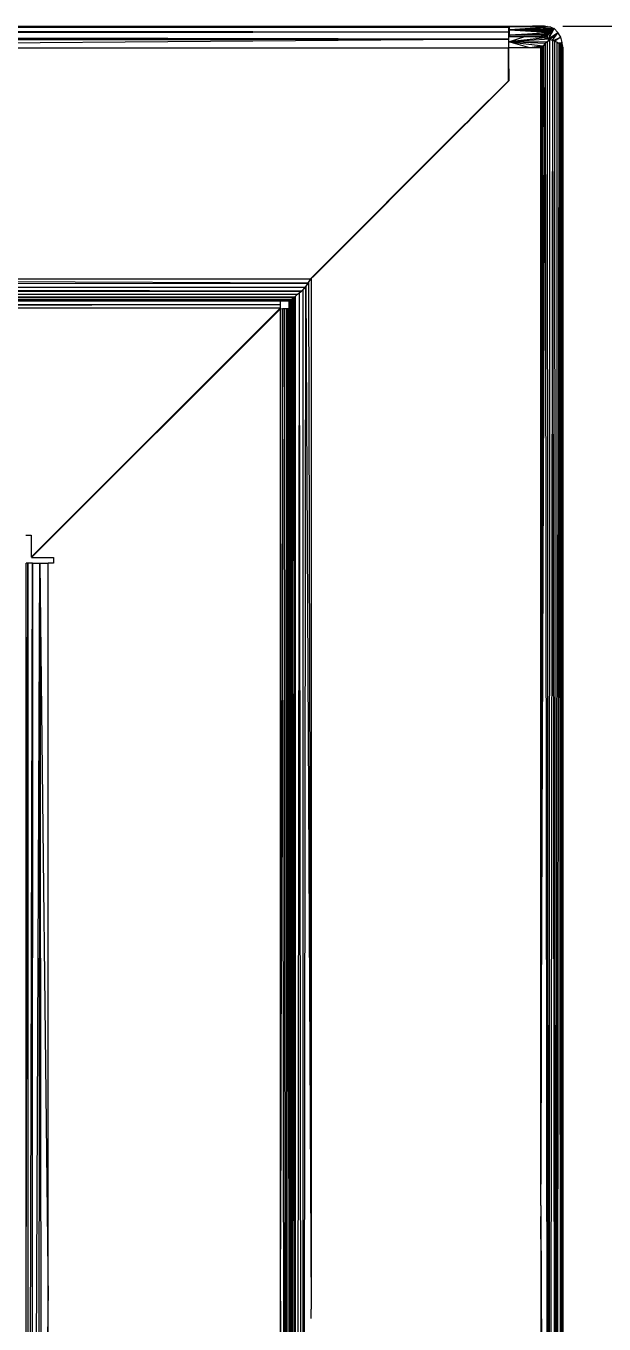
# Model space of a CAD drawing. Header units: inches. Extents: x 12 to 4610, y 8 to 3258.
# Drawn here: x 1593.1 to 1698.3, y 2408.3 to 2644.6 of the extents above; entities that cross this region are included whole.
import ezdxf

# ---------------------------------------------------------------- set-up
doc = ezdxf.new("R2010")
doc.units = ezdxf.units.IN
doc.header["$MEASUREMENT"] = 0

msp = doc.modelspace()

# ---------------------------------------------------------------- linework, layer by layer
for p, q in [((1680.92, 2644.43), (1235.46, 2644.59)), ((1235.46, 2644.12), (1680.92, 2644.43)), ((1235.46, 2644.43), (1680.92, 2644.43)), ((1235.46, 2644.03), (1680.92, 2643.59)), ((1235.46, 2643.59), (1680.92, 2643.59)), ((1235.46, 2643.04), (1680.92, 2643.59)), ((1680.92, 2642.26), (1235.46, 2642.9)), ((1542.58, 2644.63), (1680.92, 2644.63)), ((1542.58, 2644.63), (1680.92, 2644.43)), ((1680.92, 2644.63), (1681.12, 2644.61)), ((1680.92, 2644.63), (1680.92, 2644.43)), ((1680.92, 2644.43), (1680.92, 2643.59)), ((1680.92, 2643.59), (1680.92, 2642.62)), ((1681.02, 2642.62), (1680.92, 2642.62)), ((1680.92, 2642.62), (1680.92, 2642.26)), ((1681.02, 2641.75), (1683.93, 2642.73)), ((1681.02, 2642.62), (1681.02, 2642.73)), ((1681.02, 2642.73), (1681.12, 2642.73)), ((1681.02, 2641.75), (1681.02, 2642.62)), ((1687.45, 2644.64), (1681.12, 2644.51)), ((1681.12, 2644.61), (1687.45, 2644.64)), ((1681.12, 2644.51), (1681.12, 2644.61)), ((1688.05, 2644.57), (1681.12, 2644.51)), ((1688.65, 2644.42), (1681.12, 2644.51)), ((1681.12, 2643.92), (1681.12, 2644.51)), ((1688.65, 2644.42), (1681.12, 2643.92)), ((1689.24, 2644.16), (1681.12, 2643.92)), ((1681.12, 2643.92), (1688.95, 2644.07)), ((1688.67, 2643.96), (1681.12, 2643.92)), ((1687.81, 2643.44), (1681.12, 2643.92)), ((1681.12, 2642.94), (1681.12, 2643.92)), ((1681.12, 2643.92), (1688.03, 2643.61)), ((1681.12, 2643.92), (1687.92, 2643.53)), ((1681.12, 2643.92), (1688.4, 2643.84)), ((1685.98, 2643.76), (1681.12, 2643.92)), ((1686.03, 2643.82), (1681.12, 2643.92)), ((1681.12, 2642.94), (1687.81, 2643.44)), ((1687.71, 2643.34), (1681.12, 2642.94)), ((1681.12, 2642.94), (1687.54, 2643.14)), ((1687.15, 2642.94), (1681.12, 2642.94)), ((1681.12, 2642.94), (1681.12, 2642.73)), ((1681.12, 2642.73), (1683.93, 2642.73)), ((1687.63, 2642.46), (1683.93, 2642.73)), ((1683.93, 2642.73), (1686.84, 2642.73)), ((1686.03, 2643.82), (1685.98, 2643.76)), ((1686.53, 2643.75), (1685.98, 2643.76)), ((1686.59, 2643.8), (1686.03, 2643.82)), ((1686.59, 2643.8), (1686.53, 2643.75)), ((1687.16, 2643.72), (1686.53, 2643.75)), ((1687.23, 2643.79), (1686.59, 2643.8)), ((1686.84, 2642.73), (1686.92, 2642.7)), ((1686.92, 2642.7), (1687.15, 2642.94)), ((1686.92, 2642.7), (1687.11, 2642.64)), ((1687.41, 2642.92), (1687.11, 2642.64)), ((1687.11, 2642.64), (1687.43, 2642.53)), ((1687.18, 2642.96), (1687.15, 2642.94)), ((1687.23, 2643.79), (1687.16, 2643.72)), ((1687.21, 2643.72), (1687.16, 2643.72)), ((1687.54, 2643.14), (1687.18, 2642.96)), ((1687.41, 2642.92), (1687.18, 2642.96)), ((1687.21, 2643.72), (1687.28, 2643.79)), ((1687.92, 2643.7), (1687.21, 2643.72)), ((1687.28, 2643.79), (1687.23, 2643.79)), ((1688, 2643.77), (1687.28, 2643.79)), ((1687.54, 2643.14), (1687.41, 2642.92)), ((1687.41, 2642.92), (1687.72, 2642.81)), ((1687.72, 2642.81), (1687.43, 2642.53)), ((1687.45, 2644.64), (1688.05, 2644.57)), ((1687.53, 2642.49), (1687.8, 2642.76)), ((1687.71, 2643.34), (1687.54, 2643.14)), ((1687.72, 2642.81), (1687.54, 2643.14)), ((1687.81, 2643.44), (1687.71, 2643.34)), ((1687.71, 2643.34), (1687.72, 2642.81)), ((1688.03, 2643.61), (1687.72, 2642.81)), ((1687.72, 2642.81), (1687.92, 2643.53)), ((1687.81, 2643.44), (1687.72, 2642.81)), ((1687.72, 2642.81), (1687.8, 2642.76)), ((1688.01, 2642.63), (1687.79, 2642.41)), ((1687.8, 2642.76), (1688.01, 2642.97)), ((1687.8, 2642.76), (1688.01, 2642.63)), ((1687.92, 2643.53), (1687.81, 2643.44)), ((1688, 2643.77), (1687.92, 2643.7)), ((1688.15, 2643.69), (1687.92, 2643.7)), ((1688.03, 2643.61), (1687.92, 2643.53)), ((1688.27, 2643.77), (1688, 2643.77)), ((1688.01, 2642.63), (1688.67, 2643.96)), ((1688.03, 2643.61), (1688.01, 2642.97)), ((1688.01, 2642.63), (1688.16, 2643.11)), ((1688.01, 2642.63), (1688.11, 2643.06)), ((1688.06, 2643.01), (1688.01, 2642.63)), ((1688.01, 2642.97), (1688.06, 2643.01)), ((1688.01, 2642.97), (1688.01, 2642.63)), ((1688.01, 2642.63), (1688.27, 2642.39)), ((1688.15, 2643.69), (1688.03, 2643.61)), ((1688.05, 2644.57), (1688.65, 2644.42)), ((1688.15, 2643.69), (1688.06, 2643.01)), ((1688.06, 2643.01), (1688.11, 2643.06)), ((1688.11, 2643.06), (1688.27, 2643.77)), ((1688.11, 2643.06), (1688.16, 2643.11)), ((1688.27, 2643.77), (1688.15, 2643.69)), ((1688.16, 2643.11), (1688.4, 2643.84)), ((1688.27, 2642.39), (1689.24, 2644.16)), ((1688.67, 2643.96), (1688.27, 2642.39)), ((1688.4, 2643.84), (1688.27, 2643.77)), ((1688.27, 2642.39), (1688.82, 2643.75)), ((1688.27, 2642.39), (1689.93, 2643.48)), ((1688.67, 2643.96), (1688.4, 2643.84)), ((1688.56, 2642.17), (1689.93, 2643.48)), ((1688.65, 2644.42), (1689.24, 2644.16)), ((1688.95, 2644.07), (1688.67, 2643.96)), ((1688.82, 2643.75), (1689.24, 2644.16)), ((1688.82, 2643.75), (1688.95, 2644.07)), ((1689.93, 2643.48), (1688.87, 2642.06)), ((1689.24, 2644.16), (1688.95, 2644.07)), ((1689.08, 2641.98), (1690.45, 2642.63)), ((1689.93, 2643.48), (1689.24, 2644.16)), ((1690.45, 2642.63), (1689.39, 2641.86)), ((1690.45, 2642.63), (1689.93, 2643.48)), ((1690.75, 2641.66), (1690.45, 2642.63)), ((1690.83, 2644.61), (1953.58, 2644.64)), ((1235.46, 2642.25), (1680.92, 2642.26)), ((1235.46, 2641.55), (1680.92, 2642.26)), ((1680.92, 2642.26), (1473.42, 2640.65)), ((1473.42, 2640.65), (1680.92, 2640.65)), ((1680.92, 2642.26), (1680.92, 2640.65)), ((1680.92, 2636.71), (1680.92, 2640.65)), ((1687.63, 2642.46), (1681.02, 2641.75)), ((1688.4, 2642.22), (1681.02, 2641.75)), ((1681.02, 2641.75), (1688.03, 2641.83)), ((1684.82, 2640.67), (1681.02, 2641.75)), ((1681.02, 2640.69), (1681.02, 2641.75)), ((1681.02, 2641.75), (1687.25, 2641.05)), ((1687.64, 2641.44), (1681.02, 2641.75)), ((1684.82, 2640.67), (1681.02, 2640.69)), ((1681.02, 2636.81), (1681.02, 2640.69)), ((1687.25, 2641.05), (1684.82, 2640.67)), ((1687.05, 2640.85), (1684.82, 2640.67)), ((1685.53, 2640.7), (1684.82, 2640.67)), ((1685.5, 2640.67), (1684.82, 2640.67)), ((1685.5, 2640.67), (1685.53, 2640.7)), ((1685.54, 2640.67), (1685.5, 2640.67)), ((1685.57, 2640.7), (1685.53, 2640.7)), ((1685.57, 2640.7), (1685.54, 2640.67)), ((1685.59, 2640.67), (1685.54, 2640.67)), ((1685.62, 2640.7), (1685.57, 2640.7)), ((1685.62, 2640.7), (1685.59, 2640.67)), ((1685.66, 2640.67), (1685.59, 2640.67)), ((1685.69, 2640.71), (1685.62, 2640.7)), ((1685.66, 2640.67), (1685.69, 2640.71)), ((1686.06, 2640.67), (1685.66, 2640.67)), ((1686.11, 2640.72), (1685.69, 2640.71)), ((1686.11, 2640.72), (1686.06, 2640.67)), ((1686.08, 2640.69), (1686.06, 2640.67)), ((1686.55, 2640.67), (1686.08, 2640.69)), ((1686.62, 2640.74), (1686.11, 2640.72)), ((1686.55, 2640.67), (1686.62, 2640.74)), ((1686.86, 2640.7), (1686.55, 2640.67)), ((1686.86, 2640.67), (1686.55, 2640.67)), ((1686.84, 2640.75), (1686.62, 2640.74)), ((1686.86, 2640.7), (1686.84, 2640.75)), ((1686.95, 2640.75), (1686.84, 2640.75)), ((1686.85, 2433.76), (1687.64, 2641.44)), ((1687.25, 2641.05), (1686.85, 2433.76)), ((1687.05, 2640.85), (1686.85, 2433.76)), ((1686.95, 2640.75), (1686.85, 2433.76)), ((1686.85, 2433.76), (1686.9, 2640.7)), ((1686.85, 2433.76), (1686.86, 2640.67)), ((1686.9, 2640.7), (1686.86, 2640.67)), ((1686.86, 2640.67), (1686.86, 2640.7)), ((1686.9, 2640.7), (1686.86, 2640.7)), ((1686.95, 2640.75), (1686.9, 2640.7)), ((1687.05, 2640.85), (1686.95, 2640.75)), ((1687.25, 2641.05), (1687.05, 2640.85)), ((1687.64, 2641.44), (1687.25, 2641.05)), ((1687.43, 2642.53), (1687.53, 2642.49)), ((1687.53, 2642.49), (1687.63, 2642.46)), ((1687.63, 2642.46), (1687.79, 2642.41)), ((1688.03, 2641.83), (1687.64, 2641.44)), ((1687.64, 2641.44), (1688.22, 2198.52)), ((1687.79, 2642.41), (1688.17, 2642.29)), ((1688.4, 2642.22), (1688.03, 2641.83)), ((1688.28, 2198.52), (1688.03, 2641.83)), ((1688.17, 2642.29), (1688.27, 2642.39)), ((1688.17, 2642.29), (1688.4, 2642.22)), ((1688.27, 2642.39), (1688.4, 2642.22)), ((1688.4, 2642.22), (1688.33, 2198.52)), ((1688.4, 2642.22), (1688.56, 2642.17)), ((1688.94, 2642.04), (1688.4, 2198.52)), ((1688.56, 2642.17), (1688.87, 2642.06)), ((1688.87, 2642.06), (1688.94, 2642.04)), ((1688.94, 2642.04), (1689.57, 2198.52)), ((1688.94, 2642.04), (1689.08, 2641.98)), ((1689.08, 2641.98), (1689.39, 2641.86)), ((1689.39, 2641.86), (1689.83, 2641.67)), ((1689.64, 2198.52), (1689.39, 2641.86)), ((1689.69, 2198.52), (1689.83, 2641.67)), ((1689.74, 2198.52), (1690.19, 2641.48)), ((1689.83, 2641.67), (1690.02, 2641.57)), ((1690.02, 2641.57), (1690.75, 2641.66)), ((1690.02, 2641.57), (1690.19, 2641.48)), ((1690.75, 2641.66), (1690.19, 2641.48)), ((1690.19, 2641.48), (1690.51, 2198.52)), ((1690.19, 2641.48), (1690.44, 2641.32)), ((1690.44, 2641.32), (1690.75, 2641.66)), ((1690.44, 2641.32), (1690.47, 2641.3)), ((1690.47, 2641.3), (1690.67, 2641.12)), ((1690.55, 2198.52), (1690.47, 2641.3)), ((1690.58, 2198.52), (1690.67, 2641.12)), ((1690.81, 2640.9), (1690.58, 2198.52)), ((1690.64, 2198.52), (1690.81, 2640.9)), ((1690.67, 2641.12), (1690.8, 2640.94)), ((1690.8, 2640.94), (1690.75, 2641.66)), ((1690.81, 2640.9), (1690.8, 2640.94)), ((1690.81, 2640.9), (1690.84, 2640.76)), ((1690.81, 2640.9), (1690.84, 2430.23)), ((1690.84, 2640.76), (1690.84, 2430.23)), ((1680.92, 2636.71), (1681.02, 2636.81)), ((1680.92, 2636.53), (1680.92, 2636.71)), ((1681.02, 2636.63), (1680.92, 2636.53)), ((1680.92, 2636.25), (1680.92, 2636.53)), ((1680.92, 2636.25), (1681.02, 2636.34)), ((1680.92, 2636.13), (1680.92, 2636.25)), ((1681.02, 2636.23), (1680.92, 2636.13)), ((1680.92, 2636.06), (1681.02, 2636.15)), ((1680.92, 2636.06), (1680.92, 2636.13)), ((1681.02, 2636.09), (1680.92, 2635.99)), ((1680.92, 2635.99), (1680.92, 2636.06)), ((1680.92, 2635.56), (1680.92, 2635.99)), ((1680.92, 2635.56), (1681.02, 2635.66)), ((1681.02, 2635.62), (1680.92, 2635.52)), ((1680.92, 2635.52), (1680.92, 2635.56)), ((1680.92, 2635.07), (1680.92, 2635.52)), ((1681.02, 2636.81), (1681.02, 2636.63)), ((1681.02, 2636.63), (1681.02, 2636.34)), ((1681.02, 2636.34), (1681.02, 2636.23)), ((1681.02, 2636.23), (1681.02, 2636.15)), ((1681.02, 2636.15), (1681.02, 2636.09)), ((1681.02, 2636.09), (1681.02, 2635.66)), ((1681.02, 2635.66), (1681.02, 2635.62)), ((1681.02, 2635.62), (1681.02, 2635.17)), ((1680.92, 2634.64), (1673.93, 2627.65)), ((1681.02, 2634.66), (1673.97, 2627.62)), ((1673.99, 2627.6), (1681.02, 2634.66)), ((1681.02, 2635.17), (1680.92, 2635.07)), ((1680.92, 2635.01), (1681.02, 2635.11)), ((1680.92, 2635.01), (1680.92, 2635.07)), ((1680.92, 2634.64), (1680.92, 2635.01)), ((1681.02, 2635.17), (1681.02, 2635.11)), ((1681.02, 2635.11), (1681.02, 2634.66)), ((1672.59, 2626.31), (1644.89, 2598.61)), ((1645.71, 2599.32), (1672.64, 2626.25)), ((1673.85, 2627.57), (1672.59, 2626.31)), ((1672.59, 2626.31), (1672.63, 2626.28)), ((1673.88, 2627.53), (1672.63, 2626.28)), ((1672.63, 2626.28), (1672.64, 2626.25)), ((1672.64, 2626.25), (1673.9, 2627.51)), ((1673.93, 2627.65), (1673.85, 2627.57)), ((1673.88, 2627.53), (1673.85, 2627.57)), ((1673.97, 2627.62), (1673.88, 2627.53)), ((1673.9, 2627.51), (1673.88, 2627.53)), ((1673.9, 2627.51), (1673.99, 2627.6)), ((1673.97, 2627.62), (1673.93, 2627.65)), ((1673.99, 2627.6), (1673.97, 2627.62)), ((1235.46, 2597.16), (1644.39, 2597.83)), ((1455.4, 2598.61), (1644.89, 2598.61)), ((1644.39, 2597.83), (1455.4, 2598.61)), ((1644.39, 2597.83), (1644.02, 2597.28)), ((1644.28, 2597.51), (1644.54, 2597.91)), ((1644.78, 2598.44), (1644.39, 2597.83)), ((1644.54, 2597.91), (1645.03, 2598.64)), ((1644.54, 2597.91), (1645.03, 2410.99)), ((1645.71, 2599.32), (1644.78, 2598.44)), ((1644.89, 2598.61), (1644.78, 2598.44)), ((1645.03, 2598.64), (1645.71, 2599.32)), ((1645.03, 2598.64), (1645.03, 2410.99)), ((1235.46, 2597.07), (1643.89, 2597.07)), ((1643.23, 2596.38), (1235.46, 2596.99)), ((1235.46, 2595.85), (1643.23, 2596.38)), ((1235.46, 2595.77), (1642.54, 2595.78)), ((1641.98, 2595.28), (1235.46, 2595.72)), ((1641.98, 2595.28), (1642.17, 2595.43)), ((1642.17, 2595.43), (1642.54, 2595.78)), ((1642.19, 2198.52), (1642.17, 2595.43)), ((1642.81, 2596.04), (1642.29, 2198.52)), ((1642.54, 2595.78), (1642.81, 2596.04)), ((1642.81, 2596.04), (1643.23, 2596.38)), ((1642.81, 2596.04), (1643.39, 2198.52)), ((1643.23, 2596.38), (1643.56, 2596.65)), ((1643.51, 2198.52), (1643.56, 2596.65)), ((1643.56, 2596.65), (1643.65, 2596.75)), ((1643.58, 2198.52), (1644.05, 2597.18)), ((1643.65, 2596.75), (1644.05, 2597.18)), ((1643.89, 2597.07), (1643.65, 2596.75)), ((1644.02, 2597.28), (1643.89, 2597.07)), ((1644.02, 2597.28), (1644.28, 2597.51)), ((1644.05, 2597.18), (1644.28, 2597.51)), ((1644.05, 2597.18), (1645.03, 2410.99)), ((1639.39, 2594.58), (1233.83, 2594.22)), ((1233.83, 2594.14), (1639.37, 2593.95)), ((1233.83, 2593.93), (1639.37, 2593.95)), ((1235.46, 2594.95), (1641.98, 2595.28)), ((1235.46, 2594.91), (1641.45, 2594.9)), ((1641.15, 2594.68), (1235.46, 2594.88)), ((1466.95, 2594.61), (1641.15, 2594.68)), ((1466.95, 2594.61), (1597.75, 2594.61)), ((1639.37, 2593.95), (1468.12, 2593.23)), ((1639.35, 2593.23), (1468.12, 2593.23)), ((1639.35, 2593.23), (1594.03, 2547.9)), ((1639.43, 2593.16), (1594.1, 2547.83)), ((1597.75, 2594.61), (1639.39, 2594.58)), ((1597.75, 2594.61), (1639.39, 2594.61)), ((1639.37, 2593.95), (1639.35, 2593.23)), ((1639.39, 2594.58), (1639.37, 2593.95)), ((1639.39, 2594.61), (1639.39, 2594.58)), ((1639.39, 2594.61), (1640.87, 2594.61)), ((1639.43, 2593.16), (1639.79, 2593.17)), ((1639.79, 2593.17), (1639.43, 2421.92)), ((1639.43, 2421.92), (1639.43, 2593.16)), ((1639.79, 2593.17), (1640.15, 2593.17)), ((1640.31, 2180.64), (1639.79, 2593.17)), ((1640.15, 2593.17), (1640.48, 2593.18)), ((1640.35, 2180.64), (1640.15, 2593.17)), ((1640.48, 2593.18), (1640.39, 2180.64)), ((1640.42, 2180.64), (1640.78, 2593.19)), ((1640.48, 2593.18), (1640.78, 2593.19)), ((1640.78, 2593.19), (1641.02, 2593.2)), ((1640.78, 2593.19), (1641.03, 2227.23)), ((1640.87, 2594.61), (1641.03, 2594.41)), ((1640.97, 2594.61), (1640.87, 2594.61)), ((1640.97, 2594.61), (1641.03, 2594.6)), ((1641.02, 2593.2), (1641.03, 2594.41)), ((1641.02, 2593.2), (1641.03, 2420.97)), ((1641.22, 2594.77), (1641.03, 2420.97)), ((1641.07, 2594.63), (1641.03, 2594.6)), ((1641.03, 2594.6), (1641.03, 2594.63)), ((1641.03, 2594.41), (1641.03, 2594.6)), ((1641.19, 2594.75), (1641.22, 2594.77)), ((1641.34, 2594.83), (1641.22, 2594.77)), ((1641.33, 2198.52), (1641.22, 2594.77)), ((1641.22, 2594.77), (1641.24, 2198.52)), ((1641.33, 2198.52), (1641.45, 2594.9)), ((1641.34, 2594.83), (1641.33, 2198.52)), ((1641.45, 2594.9), (1641.34, 2594.83)), ((1641.69, 2595.07), (1641.39, 2198.52)), ((1641.39, 2198.52), (1641.57, 2594.98)), ((1641.57, 2594.98), (1641.45, 2594.9)), ((1641.69, 2595.07), (1641.57, 2594.98)), ((1641.69, 2595.07), (1641.93, 2595.24)), ((1642.12, 2198.52), (1641.69, 2595.07)), ((1641.93, 2595.24), (1641.98, 2595.28)), ((1641.93, 2595.24), (1642.16, 2198.52)), ((1593.03, 2551.9), (1594.03, 2551.9)), ((1594.03, 2551.9), (1594.03, 2547.9)), ((1593.1, 2412.55), (1593.1, 2546.83)), ((1593.4, 2546.83), (1593.1, 2546.83)), ((1593.1, 2412.55), (1593.4, 2546.83)), ((1593.4, 2546.83), (1593.34, 2180.64)), ((1593.38, 2180.64), (1594.27, 2546.83)), ((1594.27, 2546.83), (1593.4, 2546.83)), ((1594.27, 2546.83), (1594.05, 2180.64)), ((1594.1, 2547.83), (1598.1, 2547.83)), ((1594.1, 2180.64), (1595.57, 2546.83)), ((1594.27, 2546.83), (1595.57, 2546.83)), ((1595.57, 2546.83), (1595.12, 2180.64)), ((1595.57, 2546.83), (1597.1, 2412.55)), ((1595.57, 2546.83), (1596.04, 2180.64)), ((1595.57, 2546.83), (1597.1, 2546.83)), ((1598.1, 2546.83), (1597.1, 2546.83)), ((1597.1, 2412.55), (1597.1, 2546.83)), ((1598.1, 2547.83), (1598.1, 2546.83)), ((1686.85, 2431.11), (1686.85, 2433.76)), ((1686.84, 2430.18), (1686.85, 2431.11)), ((1686.85, 2429.87), (1686.84, 2430.18)), ((1686.85, 2429.87), (1686.84, 2427.84)), ((1690.84, 2430.23), (1690.64, 2198.52)), ((1690.84, 2430.23), (1690.84, 2198.52)), ((1686.84, 2427.84), (1687.92, 2198.52)), ((1686.84, 2427.84), (1686.84, 2198.52)), ((1688.22, 2198.52), (1686.84, 2427.84)), ((1639.43, 2180.64), (1639.43, 2421.92)), ((1640.16, 2180.64), (1639.43, 2421.92)), ((1641.03, 2420.97), (1641.03, 2407.18)), ((1593.1, 2180.64), (1593.1, 2412.55)), ((1593.34, 2180.64), (1593.1, 2412.55)), ((1596.15, 2180.64), (1597.1, 2412.55)), ((1597.1, 2180.64), (1597.1, 2412.55)), ((1645.03, 2409.3), (1645.03, 2410.99))]:
    msp.add_line(p, q)

doc.saveas('drawing.dxf')
